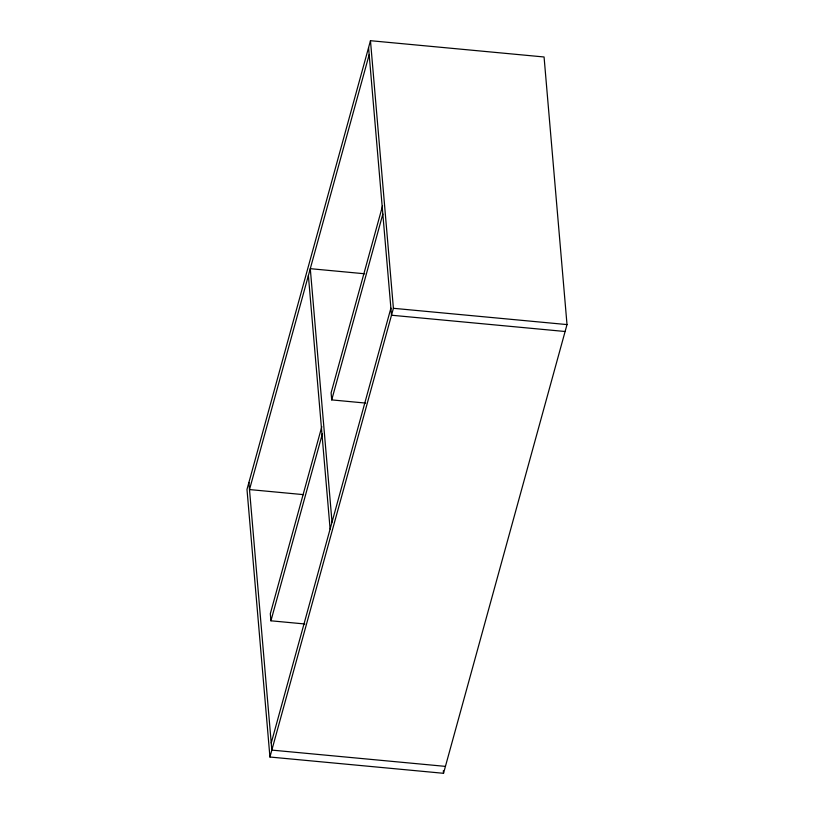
<?xml version="1.0" encoding="UTF-8"?>
<svg xmlns="http://www.w3.org/2000/svg" width="814" height="814" viewBox="0 0 814 814"><rect width="100%" height="100%" fill="white"/><g stroke="black" fill="none" stroke-linecap="round" stroke-linejoin="round"><path stroke-width="1.22" d="M370.472 40.7L246.988 489.418L269.933 757.02L443.528 773.3L567.012 324.583L544.067 56.98L370.472 40.7L393.406 308.303L269.933 757.02M369.169 54.691L249.501 489.57L303.591 494.647M321.805 426.648L270.319 613.725L270.93 620.797L304.853 623.982M382.59 205.749L331.105 392.826L331.715 399.898L365.639 403.083M270.93 620.797L322.405 433.72M331.715 399.898L382.855 214.041M271.225 743.029L390.903 308.15M364.713 273.779L310.287 268.671L332.02 522.13M393.406 308.303L567.012 324.583M565.109 331.502L391.503 315.222L368.569 47.619M445.431 766.381L271.835 750.101L248.891 482.499M443.315 770.777L443.528 773.3M308.384 275.59L330.108 529.049"/></g></svg>
